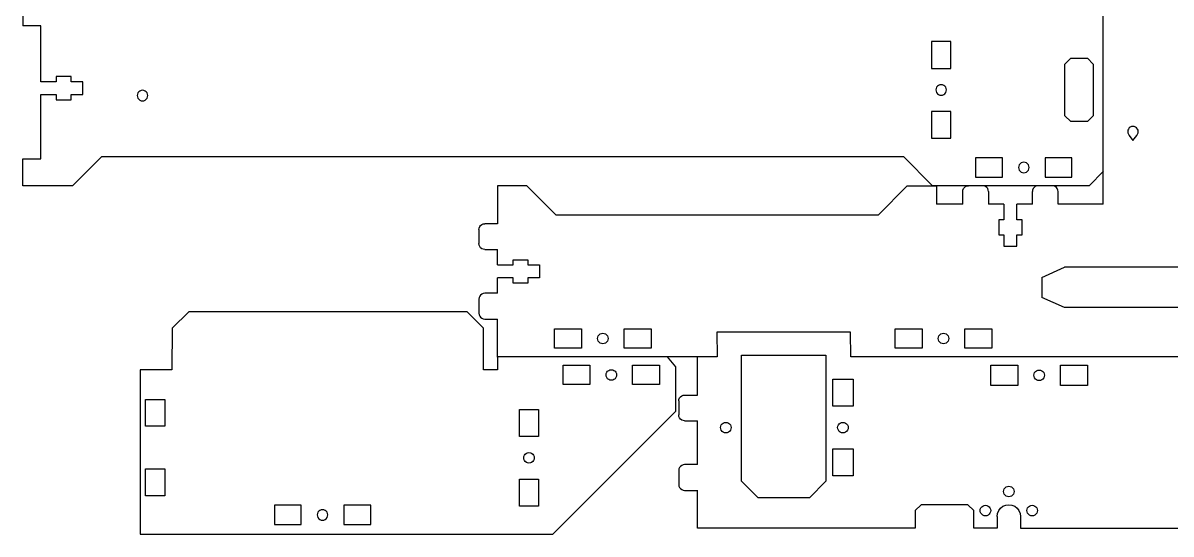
# Model space of a CAD drawing. Extents: x -232 to 655, y -130 to 416.
# Drawn here: x -217.3 to 175.1, y -129.6 to 44.9 of the extents above; entities that cross this region are included whole.
import ezdxf

# ---------------------------------------------------------------- set-up
doc = ezdxf.new("R2010")
doc.units = 0
doc.layers.add('Layer_1', color=7, linetype='CONTINUOUS')

msp = doc.modelspace()

# ---------------------------------------------------------------- linework, layer by layer
at = {"layer": 'Layer_1', "color": 2}
for points in [[(-217.260847, 43.909317), (-217.278345, 169.482515), (-211.189118, 169.479692), (-211.189118, 188.579533)], [(151.922057, -17.035158), (151.922057, 99.231988)], [(-211.181498, 43.904773), (-217.269314, 43.904773)], [(-217.269314, -1.517141), (-211.181498, -1.517141), (-211.181498, 20.404933)], [(-217.269314, -10.69481), (-217.269314, -1.517141)], [(-200.303299, -10.69481), (-190.323272, -0.694886), (83.627976, -0.694886), (93.608003, -10.69481)], [(151.99106, -5.694848), (147.192436, -10.69481)], [(-200.303299, -10.69481), (-217.269314, -10.69481)], [(147.192436, -10.69481), (93.608003, -10.69481)]]:
    msp.add_lwpolyline(points, dxfattribs=at)
at = {"layer": 'Layer_1', "color": 3}
for points in [[(-211.181498, 24.804933), (-211.181498, 43.904773)], [(-205.892118, 24.804933), (-211.181498, 24.804933)], [(-200.802296, 26.604918), (-205.892118, 26.604918)], [(-205.892118, 26.604918), (-205.892118, 24.804933)], [(-200.802296, 24.804933), (-200.802296, 26.604918)], [(-196.860188, 24.804933), (-200.802296, 24.804933)], [(-196.860188, 20.404933), (-196.860188, 24.804933)], [(-211.181498, 20.404933), (-205.892118, 20.404933)], [(-205.892118, 20.404933), (-205.892118, 18.604948)], [(-200.802296, 18.604948), (-200.802296, 20.404933)], [(-200.802296, 20.404933), (-196.860188, 20.404933)], [(-205.892118, 18.604948), (-200.802296, 18.604948)], [(352.610138, -69.115741), (65.674254, -69.115741), (65.583398, -60.649074), (19.91775, -60.649074), (19.937864, -69.115741), (-55.31496, -69.115741)]]:
    msp.add_lwpolyline(points, dxfattribs=at)
at = {"layer": 'Layer_1', "color": 7}
for points in [[(93.258781, 38.504846), (93.258781, 29.30491)], [(99.845566, 38.504846), (93.258781, 38.504846)], [(99.845566, 29.30491), (99.845566, 38.504846)], [(93.258781, 29.30491), (99.845566, 29.30491)], [(95.653098, 23.5653), (95.280706, 23.278986), (94.994956, 22.905803)], [(96.086761, 23.745273), (95.653098, 23.5653)], [(97.45122, 23.5653), (97.017558, 23.745273), (96.552173, 23.806685), (96.086761, 23.745273)], [(97.823641, 23.278986), (97.45122, 23.5653)], [(-178.158648, 20.553382), (-178.219918, 20.087095)], [(-178.219918, 20.087095), (-178.158648, 19.620779)], [(-177.979014, 20.987976), (-178.158648, 20.553382)], [(-178.158648, 19.620779), (-177.979014, 19.186241)], [(-177.693264, 21.361102), (-177.979014, 20.987976)], [(-177.320871, 21.647417), (-177.693264, 21.361102)], [(-176.88718, 21.827418), (-177.320871, 21.647417)], [(-176.421796, 21.888801), (-176.88718, 21.827418)], [(-175.956412, 21.827418), (-176.421796, 21.888801)], [(-175.522749, 21.647417), (-175.956412, 21.827418)], [(-175.150328, 21.361102), (-175.522749, 21.647417)], [(-174.864578, 20.987976), (-175.150328, 21.361074)], [(-174.684944, 20.553382), (-174.864578, 20.987976)], [(-174.864578, 19.186241), (-174.684944, 19.620751)], [(-174.623674, 20.087095), (-174.684944, 20.553382)], [(-174.684944, 19.620779), (-174.623674, 20.087095)], [(94.815293, 22.471294), (94.754051, 22.004936), (94.815293, 21.538648), (94.994956, 21.104082)], [(94.994956, 22.905803), (94.815293, 22.471294)], [(94.994956, 21.104082), (95.280706, 20.730985)], [(95.280706, 20.730985), (95.653098, 20.44467), (96.086761, 20.264697), (96.552173, 20.203229), (97.017558, 20.264697)], [(97.017558, 20.264697), (97.45122, 20.44467)], [(97.45122, 20.44467), (97.823641, 20.730985)], [(98.109391, 22.905803), (97.823641, 23.278986)], [(97.823641, 20.730985), (98.109391, 21.104082)], [(98.289025, 22.471294), (98.109391, 22.905803)], [(98.109391, 21.104082), (98.289025, 21.538648), (98.350296, 22.004936)], [(98.350296, 22.004936), (98.289025, 22.471294)], [(-177.979014, 19.186241), (-177.693264, 18.813059)], [(-177.693264, 18.813059), (-177.320871, 18.526716)], [(-177.320871, 18.526716), (-176.88718, 18.346771)], [(-176.88718, 18.346771), (-176.421796, 18.285388)], [(-176.421796, 18.285388), (-175.956412, 18.346771)], [(-175.956412, 18.346771), (-175.522749, 18.526716)], [(-175.522749, 18.526716), (-175.150328, 18.813059)], [(-175.150328, 18.813059), (-174.864578, 19.186241)], [(93.258781, 14.705021), (93.258781, 5.505084)], [(99.845566, 14.705021), (93.258781, 14.705021)], [(99.845566, 5.505084), (99.845566, 14.705021)], [(160.364424, 8.239778), (160.303154, 7.774845)], [(160.5442, 8.673074), (160.364424, 8.239778)], [(160.830204, 9.045156), (160.5442, 8.673074)], [(161.202934, 9.33068), (160.830204, 9.045156)], [(161.637049, 9.510202), (161.202934, 9.33068)], [(162.102885, 9.571472), (161.637049, 9.510202)], [(162.568749, 9.510314), (162.102885, 9.571472)], [(163.00292, 9.330934), (162.568749, 9.510314)], [(163.375735, 9.045523), (163.00292, 9.330934)], [(163.661852, 8.673497), (163.375735, 9.045523)], [(163.84174, 8.240258), (163.661852, 8.673497)], [(163.903124, 7.775353), (163.84174, 8.240258)], [(93.258781, 5.505084), (99.845566, 5.505084)], [(160.303154, 7.774845), (160.364565, 7.309884)], [(160.364565, 7.309884), (160.544454, 6.876645)], [(160.544454, 6.876645), (160.830542, 6.504648)], [(160.830542, 6.504648), (162.103393, 4.75583), (163.37613, 6.505015)], [(163.37613, 6.505015), (163.662134, 6.877125)], [(163.662134, 6.877125), (163.841853, 7.310364)], [(163.841853, 7.310364), (163.903124, 7.775353)], [(108.328601, -1.194871), (108.328601, -7.794835)], [(117.510193, -1.194871), (108.328601, -1.194871)], [(117.510193, -7.794835), (117.510193, -1.194871)], [(123.238373, -3.593986), (123.058738, -4.028552)], [(123.524123, -3.22086), (123.238373, -3.593986)], [(123.896543, -2.934517), (123.524123, -3.22086)], [(124.330206, -2.754516), (123.896543, -2.934517)], [(124.79559, -2.693132), (124.330206, -2.754516)], [(125.260975, -2.754516), (124.79559, -2.693132)], [(126.067058, -3.22086), (125.694638, -2.934517), (125.260975, -2.754516)], [(126.352808, -3.593986), (126.067058, -3.22086)], [(126.532442, -4.028552), (126.352808, -3.593986)], [(141.262636, -1.194871), (132.080988, -1.194871)], [(132.080988, -1.194871), (132.080988, -7.794835)], [(141.262636, -7.794835), (141.262636, -1.194871)], [(108.328601, -7.794835), (117.510193, -7.794835)], [(123.058738, -4.028552), (122.997468, -4.494839)], [(122.997468, -4.494839), (123.058738, -4.961211)], [(123.058738, -4.961211), (123.238373, -5.395721)], [(123.238373, -5.395721), (123.524123, -5.768818)], [(123.524123, -5.768847), (123.896543, -6.055218)], [(123.896543, -6.055218), (124.330206, -6.235162)], [(124.330206, -6.235162), (124.79559, -6.296546)], [(124.79559, -6.296546), (125.260975, -6.235162)], [(125.260975, -6.235162), (125.694638, -6.055218), (126.067058, -5.768847)], [(126.067058, -5.768847), (126.352808, -5.395721)], [(126.352808, -5.395721), (126.532442, -4.961211)], [(126.593713, -4.494839), (126.532442, -4.028552)], [(126.532442, -4.961211), (126.593713, -4.494839)], [(132.080988, -7.794835), (141.262636, -7.794835)], [(130.97858, -41.987751), (138.750308, -38.556183)], [(185.365057, -38.556183), (138.750308, -38.556183)], [(130.97858, -41.987751), (130.97858, -48.850887)], [(138.750308, -52.282456), (130.97858, -48.850887)], [(185.365057, -52.282456), (138.750308, -52.282456)], [(-35.57653, -66.136801), (-35.57653, -59.549988)], [(-35.57653, -59.549988), (-26.376594, -59.549988), (-26.376594, -66.136801)], [(-20.878368, -62.843352), (-20.816985, -62.377996)], [(-20.816985, -62.377996), (-20.636984, -61.944333)], [(-20.636984, -61.944333), (-20.350669, -61.571941)], [(-20.350669, -61.571941), (-19.977515, -61.286163)], [(-19.977515, -61.286163), (-19.542978, -61.1065)], [(-19.542978, -61.1065), (-19.076662, -61.045258)], [(-19.076662, -61.045258), (-18.610318, -61.1065)], [(-18.610318, -61.1065), (-18.175808, -61.286163)], [(-18.175808, -61.286163), (-17.802654, -61.571941)], [(-17.802654, -61.571941), (-17.51634, -61.944333)], [(-17.51634, -61.944333), (-17.336338, -62.377996)], [(-17.336338, -62.377996), (-17.274955, -62.843352)], [(-11.77673, -59.549988), (-2.576794, -59.549988)], [(-11.77673, -66.136801), (-11.77673, -59.549988)], [(-2.576794, -59.549988), (-2.576794, -66.136801)], [(80.872584, -59.549988), (90.072549, -59.549988)], [(80.872584, -66.136801), (80.872584, -59.549988)], [(90.072549, -59.549988), (90.072549, -66.136801), (80.872584, -66.136801)], [(95.570774, -62.843352), (95.632157, -62.377996)], [(95.632157, -62.377996), (95.812187, -61.944333)], [(95.812187, -61.944333), (96.098501, -61.571941)], [(96.098501, -61.571941), (96.471655, -61.286163)], [(96.471655, -61.286163), (96.906165, -61.1065)], [(96.906165, -61.1065), (97.37248, -61.045258)], [(97.37248, -61.045258), (97.838824, -61.1065)], [(97.838824, -61.1065), (98.273334, -61.286163), (98.646516, -61.571941), (98.932831, -61.944333), (99.112804, -62.377996)], [(99.112804, -62.377996), (99.174187, -62.843352)], [(104.67244, -66.136801), (104.67244, -59.549988)], [(104.67244, -59.549988), (113.872377, -59.549988)], [(113.872377, -59.549988), (113.872377, -66.136801)], [(-26.376594, -66.136801), (-35.57653, -66.136801)], [(-20.816985, -63.308765), (-20.878368, -62.843352)], [(-20.636984, -63.742456), (-20.816985, -63.308765)], [(-20.350669, -64.114848), (-20.636984, -63.742456)], [(-19.977515, -64.400598), (-20.350669, -64.114848)], [(-19.542978, -64.580261), (-19.977515, -64.400598)], [(-19.076662, -64.641475), (-19.542978, -64.580261)], [(-18.610318, -64.580261), (-19.076662, -64.641475)], [(-18.175808, -64.400598), (-18.610318, -64.580261)], [(-17.802654, -64.114848), (-18.175808, -64.400598)], [(-17.51634, -63.742456), (-17.802654, -64.114848)], [(-17.274955, -62.843352), (-17.336338, -63.308765), (-17.51634, -63.742456)], [(-2.576794, -66.136801), (-11.77673, -66.136801)], [(95.632157, -63.308765), (95.570774, -62.843352)], [(96.098501, -64.114848), (95.812187, -63.742456), (95.632157, -63.308765)], [(96.906165, -64.580261), (96.471655, -64.400598), (96.098501, -64.114848)], [(97.37248, -64.641475), (96.906165, -64.580261)], [(98.273334, -64.400598), (97.838824, -64.580261), (97.37248, -64.641475)], [(98.646516, -64.114848), (98.273334, -64.400598)], [(98.932831, -63.742456), (98.646516, -64.114848)], [(99.112804, -63.308765), (98.932831, -63.742456)], [(99.174187, -62.843352), (99.112804, -63.308765)], [(113.872377, -66.136801), (104.67244, -66.136801)], [(-32.651448, -72.007226), (-23.469828, -72.007226), (-23.469828, -78.607162), (-32.651448, -78.607162), (-32.651448, -72.007226)], [(-17.921254, -74.840879), (-17.741676, -74.406341), (-17.455898, -74.033187), (-17.083478, -73.746872), (-16.649843, -73.566871)], [(-16.184402, -73.505488), (-15.719046, -73.566871), (-15.285383, -73.746872), (-14.912991, -74.033187), (-14.627213, -74.406341), (-14.447578, -74.840879), (-14.386308, -75.307194), (-14.447578, -75.77351), (-14.627213, -76.208048), (-14.912991, -76.581202), (-15.285383, -76.867516), (-15.719046, -77.047518), (-16.184402, -77.108901), (-16.649843, -77.047518)], [(-16.649843, -73.566871), (-16.184402, -73.505488)], [(-8.899033, -78.607162), (-8.899033, -72.007226), (0.282588, -72.007226)], [(0.282588, -72.007226), (0.282588, -78.607162)], [(113.556683, -78.865785), (113.556683, -71.965819)], [(113.556683, -71.965819), (122.756676, -71.965819)], [(122.756676, -71.965819), (122.756676, -78.865785)], [(128.316341, -74.9495), (128.496314, -74.514934)], [(128.496314, -74.514934), (128.782657, -74.14178)], [(128.782657, -74.141808), (129.155811, -73.855466)], [(129.155811, -73.855466), (129.590348, -73.675464)], [(129.590348, -73.675436), (130.056664, -73.614081)], [(130.056664, -73.614081), (130.52298, -73.675436)], [(130.52298, -73.675436), (130.957518, -73.855438)], [(130.957518, -73.855466), (131.330672, -74.141808)], [(131.330672, -74.141808), (131.617014, -74.514963)], [(131.617014, -74.514934), (131.796988, -74.9495)], [(137.356652, -78.865785), (137.356652, -71.965819)], [(137.356652, -71.965819), (146.556674, -71.965819)], [(146.556674, -71.965819), (146.556674, -78.865785)], [(-17.982553, -75.307194), (-17.921254, -74.840879)], [(-17.083478, -76.867516), (-17.455898, -76.581202), (-17.741676, -76.208048), (-17.921254, -75.77351), (-17.982525, -75.307194)], [(-16.649843, -77.047518), (-17.083478, -76.867516)], [(128.254929, -75.415788), (128.316341, -74.9495)], [(128.316341, -75.882132), (128.254929, -75.415788)], [(128.496314, -76.316641), (128.316341, -75.882132)], [(128.782657, -76.689824), (128.496314, -76.316641)], [(129.155811, -76.976138), (128.782657, -76.689824)], [(129.590348, -77.156139), (129.155811, -76.976138)], [(130.056664, -77.217494), (129.590348, -77.156139)], [(130.52298, -77.156139), (130.056664, -77.217494)], [(130.957518, -76.976138), (130.52298, -77.156139)], [(131.330672, -76.689824), (130.957518, -76.976138)], [(131.617014, -76.316641), (131.330672, -76.689824)], [(131.796988, -75.882132), (131.617014, -76.316641)], [(131.796988, -74.9495), (131.858399, -75.415788)], [(131.858399, -75.415788), (131.796988, -75.882132)], [(0.282588, -78.607162), (-8.899005, -78.607162)], [(122.756676, -78.865785), (113.556683, -78.865785)], [(146.556674, -78.865785), (137.356652, -78.865785)], [(-168.787021, -83.645249), (-168.787021, -92.826873), (-175.386958, -92.826873), (-175.386958, -83.645249), (-168.787021, -83.645249)], [(-47.622455, -87.132159), (-41.022519, -87.132159)], [(-41.022519, -96.313779), (-47.622455, -96.313779), (-47.622455, -87.132159)], [(-41.022519, -87.132159), (-41.022519, -96.313751)], [(-46.124193, -103.599142), (-46.06281, -103.133786), (-45.882809, -102.700123), (-45.596494, -102.327731), (-45.22334, -102.041959), (-44.788802, -101.862324), (-44.322487, -101.801054), (-43.856171, -101.862324), (-43.421633, -102.041959), (-43.048479, -102.327731), (-42.762165, -102.700123), (-42.582163, -103.133786), (-42.52078, -103.599142), (-42.582163, -104.064583)], [(-46.06281, -104.064583), (-46.124193, -103.599142)], [(-44.788802, -105.335994), (-45.22334, -105.156416), (-45.596494, -104.870638), (-45.882809, -104.498218), (-46.06281, -104.064583)], [(-44.322487, -105.397293), (-44.788802, -105.335994)], [(-42.762165, -104.498218), (-43.048479, -104.870638), (-43.421633, -105.156416), (-43.856171, -105.335994), (-44.322487, -105.397265)], [(-42.582163, -104.064583), (-42.762165, -104.498218)], [(-47.622455, -120.066191), (-47.622455, -110.884568), (-41.022519, -110.884568), (-41.022519, -120.066191), (-47.622455, -120.066191)], [(118.406108, -113.842996), (118.778895, -113.556964)], [(118.778895, -113.556964), (119.213009, -113.377132)], [(119.213009, -113.377132), (119.678902, -113.315805)], [(119.678902, -113.315805), (120.144766, -113.377132)], [(120.144766, -113.377132), (120.578908, -113.556964)], [(120.578908, -113.556964), (120.951696, -113.842996)], [(117.878888, -115.11579), (117.940243, -114.649926)], [(117.940243, -115.581683), (117.878888, -115.11579)], [(117.940243, -114.649926), (118.120047, -114.215812)], [(118.120047, -116.015797), (117.940243, -115.581683)], [(118.120047, -114.215812), (118.406108, -113.842996)], [(118.406108, -116.388584), (118.120047, -116.015797)], [(118.778895, -116.674616), (118.406108, -116.388584)], [(119.213009, -116.854477), (118.778895, -116.674645)], [(119.678902, -116.915775), (119.213009, -116.854477)], [(120.144766, -116.854477), (119.678902, -116.915804)], [(120.578908, -116.674616), (120.144766, -116.854477)], [(120.951696, -116.388584), (120.578908, -116.674616)], [(120.951696, -113.842996), (121.237728, -114.215812)], [(121.237728, -116.015797), (120.951696, -116.388584)], [(121.237728, -114.215812), (121.41756, -114.649926)], [(121.41756, -115.581683), (121.237728, -116.015797)], [(121.41756, -114.649926), (121.478887, -115.11579)], [(121.478887, -115.11579), (121.41756, -115.581683)], [(-131.360285, -126.405718), (-122.178662, -126.405718), (-122.178662, -119.805782), (-131.360285, -119.805782), (-131.360285, -126.405718)], [(-115.792312, -121.545428), (-116.164733, -121.831742), (-116.450511, -122.204897), (-116.630089, -122.639434), (-116.691359, -123.10575)], [(-115.358678, -121.365427), (-115.792312, -121.545428)], [(-114.893237, -124.907457), (-114.427881, -124.846073), (-113.994218, -124.666072), (-113.621826, -124.379758), (-113.336053, -124.006603), (-113.156419, -123.572066), (-113.095148, -123.10575), (-113.156419, -122.639434), (-113.336053, -122.204897), (-113.621826, -121.831742), (-113.994218, -121.545428), (-114.427881, -121.365427), (-114.893237, -121.304043), (-115.358678, -121.365427)], [(-107.607873, -119.805782), (-107.607873, -126.405718), (-98.426253, -126.405718)], [(-98.426253, -119.805782), (-107.607845, -119.805782)], [(-98.426253, -126.405718), (-98.426253, -119.805782)], [(109.878904, -121.615791), (109.940231, -121.149927)], [(109.940231, -122.081684), (109.878904, -121.615791)], [(109.940231, -121.149927), (110.120063, -120.715785)], [(110.120063, -120.715756), (110.406095, -120.342997)], [(110.406095, -120.342997), (110.778911, -120.056965)], [(110.778911, -120.056965), (111.213025, -119.877133), (111.678889, -119.815806)], [(111.678889, -119.815806), (112.144782, -119.877133), (112.578896, -120.056965)], [(112.578896, -120.056965), (112.951683, -120.342997)], [(112.951683, -120.342997), (113.237744, -120.715756)], [(113.237744, -120.715756), (113.417576, -121.149927)], [(113.417576, -121.149927), (113.478903, -121.615791), (113.417576, -122.081684)], [(125.877772, -121.615791), (125.939098, -121.149927)], [(125.939098, -122.081684), (125.877772, -121.615791)], [(125.939098, -121.149927), (126.11893, -120.715785)], [(126.11893, -120.715756), (126.404991, -120.342997)], [(126.404991, -120.342997), (126.777778, -120.056965)], [(126.777778, -120.056965), (127.211892, -119.877133)], [(127.211892, -119.877133), (127.677785, -119.815806)], [(127.677785, -119.815806), (128.143649, -119.877133)], [(128.143649, -119.877133), (128.577763, -120.056965)], [(128.577763, -120.056965), (128.950579, -120.342997)], [(128.950579, -120.342997), (129.236611, -120.715756)], [(129.236611, -120.715756), (129.416443, -121.149927)], [(129.416443, -121.149927), (129.47777, -121.615791)], [(129.47777, -121.615791), (129.416443, -122.081684)], [(-116.691387, -123.10575), (-116.630089, -123.572066)], [(-116.630089, -123.572066), (-116.450511, -124.006603), (-116.164733, -124.379758), (-115.792312, -124.666072), (-115.358678, -124.846073)], [(-115.358678, -124.846073), (-114.893237, -124.907457)], [(110.120063, -122.515798), (109.940231, -122.081684)], [(110.406095, -122.888585), (110.120063, -122.515798)], [(110.778911, -123.174646), (110.406095, -122.888585)], [(111.213025, -123.354421), (110.778911, -123.174646)], [(111.678889, -123.415776), (111.213025, -123.354421)], [(112.144782, -123.354421), (111.678889, -123.415776)], [(112.578896, -123.174646), (112.144782, -123.354421)], [(112.951683, -122.888585), (112.578896, -123.174646)], [(113.237744, -122.515798), (112.951683, -122.888585)], [(113.417576, -122.081684), (113.237744, -122.515798)], [(126.11893, -122.515798), (125.939098, -122.081684)], [(126.404991, -122.888585), (126.11893, -122.515798)], [(126.777778, -123.174646), (126.404991, -122.888585)], [(127.211892, -123.354421), (126.777778, -123.174646)], [(127.677785, -123.415776), (127.211892, -123.354421)], [(128.143649, -123.354421), (127.677785, -123.415776)], [(128.577763, -123.174646), (128.143649, -123.354421)], [(128.950579, -122.888585), (128.577763, -123.174646)], [(129.236611, -122.515798), (128.950579, -122.888585)], [(129.416443, -122.081684), (129.236611, -122.515798)]]:
    msp.add_lwpolyline(points, dxfattribs=at)
for points in [[(140.845427, 32.825124), (146.530766, 32.825124), (148.526754, 30.8251), (148.526754, 13.184774), (146.530766, 11.184807), (140.845427, 11.184807), (138.84941, 13.184774), (138.84941, 30.8251), (140.845427, 32.825124)], [(51.601384, -117.266747), (33.957218, -117.266747), (28.30219, -111.531229), (28.30219, -68.542378), (57.110023, -68.542378), (57.110023, -111.531229), (51.601384, -117.266747)], [(59.52902, -76.785779), (66.428874, -76.785779), (66.428874, -85.9858), (59.52902, -85.9858), (59.52902, -76.785779)], [(22.078165, -91.725466), (22.512702, -91.545465), (22.979018, -91.484054), (23.445362, -91.545465), (23.879899, -91.725466), (24.253054, -92.011781), (24.53934, -92.384935), (24.719341, -92.819473), (24.780725, -93.285817), (24.719341, -93.752132), (24.53934, -94.18667), (24.253054, -94.559824), (23.879899, -94.84611), (23.445362, -95.026112), (22.979018, -95.087523), (22.512702, -95.026112), (22.078165, -94.84611), (21.70501, -94.559824), (21.418696, -94.18667), (21.238695, -93.752132), (21.177311, -93.285817), (21.238695, -92.819473), (21.418696, -92.384907), (21.70501, -92.011781), (22.078165, -91.725466)], [(62.078164, -91.725466), (62.512702, -91.545465), (62.979018, -91.484054), (63.445362, -91.545465), (63.879899, -91.725466), (64.253054, -92.011781), (64.53934, -92.384935), (64.719341, -92.819473), (64.780724, -93.285817), (64.719341, -93.752132), (64.53934, -94.18667), (64.253054, -94.559824), (63.879899, -94.84611), (63.445362, -95.026112), (62.979018, -95.087523), (62.512702, -95.026112), (62.078164, -94.84611), (61.70501, -94.559824), (61.418696, -94.18667), (61.238694, -93.752132), (61.177311, -93.285817), (61.238694, -92.819473), (61.418696, -92.384907), (61.70501, -92.011781), (62.078164, -91.725466)], [(66.428874, -100.585805), (66.428874, -109.785798), (59.52902, -109.785798), (59.52902, -100.585805), (66.428874, -100.585805)], [(-168.787021, -107.397662), (-168.787021, -116.579282), (-175.386958, -116.579282), (-175.386958, -107.39769), (-168.787021, -107.397662)]]:
    msp.add_lwpolyline(points, close=True, dxfattribs=at)
at = {"layer": 'Layer_1', "color": 5}
for points in [[(-35.07644, -20.727753), (-45.076392, -10.747755), (-55.076288, -10.747755), (-55.076288, -23.671867)], [(84.979312, -10.747755), (74.979389, -20.727753)], [(84.979312, -10.747755), (94.979264, -10.747755)], [(94.979264, -10.747755), (94.979264, -17.035158)], [(103.99062, -12.177238), (104.190377, -11.695852)], [(104.190377, -11.695852), (104.508215, -11.282453)], [(104.508215, -11.282453), (104.922433, -10.965263)], [(104.922433, -10.965263), (105.404779, -10.765873)], [(105.404779, -10.765873), (105.922403, -10.697858)], [(111.240034, -10.765873), (110.722382, -10.697858)], [(111.72238, -10.965263), (111.240034, -10.765873)], [(112.136597, -11.282453), (111.72238, -10.965263)], [(112.454436, -11.695852), (112.136597, -11.282453)], [(112.654221, -12.177238), (112.454436, -11.695852)], [(127.990205, -11.695852), (127.790392, -12.177238)], [(128.308044, -11.282453), (127.990205, -11.695852)], [(128.722261, -10.965263), (128.308044, -11.282453)], [(129.204579, -10.765873), (128.722261, -10.965263)], [(129.722231, -10.697858), (129.204579, -10.765873)], [(135.039834, -10.765873), (134.522182, -10.697858)], [(135.522208, -10.965263), (135.039834, -10.765873)], [(135.936369, -11.282453), (135.522208, -10.965263)], [(136.254236, -11.695852), (135.936369, -11.282453)], [(136.454021, -12.177238), (136.254236, -11.695852)], [(103.922435, -12.693846), (103.99062, -12.177238)], [(103.922435, -17.035158), (103.922435, -12.693846)], [(112.722378, -12.693846), (112.654221, -12.177238)], [(112.722378, -12.693846), (112.722378, -17.035158)], [(127.790392, -12.177238), (127.722263, -12.693846)], [(127.722263, -17.035158), (127.722263, -12.693846)], [(151.922057, -17.035158), (136.522206, -17.035158), (136.522206, -12.693846), (136.454021, -12.177238)], [(103.922435, -17.035158), (94.979264, -17.035158)], [(118.022314, -17.035158), (112.722378, -17.035158)], [(118.022314, -17.035158), (118.022314, -22.324567)], [(127.722263, -17.035158), (122.422271, -17.035158)], [(122.422271, -22.324567), (122.422271, -17.035158)], [(74.979389, -20.727753), (-35.07644, -20.727753)], [(116.222357, -22.324567), (116.222357, -27.41436)], [(118.022314, -22.324567), (116.222357, -22.324567)], [(124.222256, -22.324567), (122.422271, -22.324567)], [(124.222256, -27.41436), (124.222256, -22.324567)], [(-61.426259, -25.667856), (-61.358103, -25.151276)], [(-61.426259, -25.667856), (-61.426259, -30.458268)], [(-61.358103, -25.151276), (-61.158289, -24.669862)], [(-61.158289, -24.669862), (-60.840479, -24.256491)], [(-60.840479, -24.256491), (-60.426261, -23.939273)], [(-60.426261, -23.939273), (-59.943887, -23.739883)], [(-59.943887, -23.739883), (-59.426263, -23.671867)], [(-55.076288, -23.671867), (-59.426263, -23.671867)], [(116.222357, -27.41436), (118.022314, -27.41436)], [(118.022314, -27.41436), (118.022314, -31.356468)], [(122.422271, -27.41436), (124.222256, -27.41436)], [(122.422271, -31.356468), (122.422271, -27.41436)], [(-61.358103, -30.974875), (-61.426259, -30.458268)], [(-61.158289, -31.456262), (-61.358103, -30.974875)], [(118.022314, -31.356468), (122.422271, -31.356468)], [(-60.840479, -31.869661), (-61.158289, -31.456262)], [(-60.426261, -32.18685), (-60.840479, -31.869661)], [(-59.943887, -32.38624), (-60.426261, -32.18685)], [(-59.426263, -32.454228), (-59.943887, -32.38624)], [(-59.426263, -32.454228), (-55.076288, -32.454228)], [(-55.076288, -37.743665), (-55.076288, -32.454228)], [(-55.076288, -37.743665), (-49.776352, -37.743665)], [(-49.776352, -37.743665), (-49.776352, -35.947236)], [(-49.776352, -35.947236), (-44.67637, -35.947236)], [(-44.67637, -35.947236), (-44.67637, -37.743665)], [(-44.67637, -37.743665), (-40.726416, -37.743665)], [(-40.726416, -37.743665), (-40.726416, -42.134845)], [(-55.076288, -47.424282), (-55.076288, -42.134845)], [(-49.776352, -42.134845), (-55.076288, -42.134845)], [(-49.776352, -43.931246), (-49.776352, -42.134845)], [(-44.67637, -42.134845), (-44.67637, -43.931246)], [(-40.726416, -42.134845), (-44.67637, -42.134845)], [(-44.67637, -43.931246), (-49.776352, -43.931246)], [(-61.358103, -48.903663), (-61.426259, -49.420242), (-61.426259, -54.210682)], [(-61.158289, -48.422276), (-61.358103, -48.903663)], [(-60.840479, -48.008877), (-61.158289, -48.422276)], [(-60.426261, -47.69166), (-60.840479, -48.008877)], [(-59.943887, -47.49227), (-60.426261, -47.69166)], [(-59.426263, -47.424282), (-59.943887, -47.49227)], [(-55.076288, -47.424282), (-59.426263, -47.424282)], [(-55.079166, -69.074198), (-55.104284, -73.59029), (-59.844404, -73.59029), (-59.818439, -69.075778), (-59.844122, -59.359658), (-65.408443, -53.759974), (-160.635137, -53.759974), (-166.308608, -59.359658), (-166.381611, -73.591419), (-177.267238, -73.587185), (-177.26737, -129.615042), (-36.164972, -129.614985), (5.822781, -87.622012), (5.822781, -72.490583), (2.975497, -69.071376)], [(-61.426259, -54.210682), (-61.358103, -54.72729)], [(-61.358103, -54.72729), (-61.158289, -55.208677)], [(-61.158289, -55.208677), (-60.840479, -55.622076)], [(-60.840479, -55.622076), (-60.426261, -55.939265)], [(-60.426261, -55.939265), (-59.943887, -56.138655)], [(-59.943887, -56.138655), (-59.426263, -56.206671), (-55.076288, -56.206671)], [(-55.076288, -69.130784), (-55.076288, -56.206671)], [(8.871514, -82.174502), (13.22149, -82.174502), (13.22149, -69.048205)], [(7.871516, -82.441908), (8.353891, -82.242518)], [(8.353891, -82.242518), (8.871514, -82.174502)], [(6.871518, -84.17049), (6.939675, -83.653911)], [(6.871518, -84.17049), (6.871518, -88.960902)], [(6.939675, -83.653911), (7.139488, -83.172496)], [(7.139488, -83.172496), (7.457299, -82.759125)], [(7.457299, -82.759125), (7.871516, -82.441908)], [(6.939675, -89.47751), (6.871518, -88.960902)], [(7.139488, -89.958896), (6.939675, -89.47751)], [(7.457299, -90.372296), (7.139488, -89.958896)], [(7.871516, -90.689485), (7.457299, -90.372296)], [(8.353891, -90.888875), (7.871516, -90.689485)], [(8.871514, -90.956862), (8.353891, -90.888875)], [(8.871514, -90.956862), (13.22149, -90.956862)], [(13.22149, -105.926917), (13.22149, -90.94213)], [(8.871514, -105.926917), (8.353891, -105.994904)], [(13.22149, -105.926917), (8.871514, -105.926917)], [(6.939675, -107.406298), (6.871518, -107.922877), (6.871518, -112.713317)], [(7.139488, -106.924911), (6.939675, -107.406298)], [(7.457299, -106.511512), (7.139488, -106.924911)], [(7.871516, -106.194294), (7.457299, -106.511512)], [(8.353891, -105.994904), (7.871516, -106.194294)], [(6.871518, -112.713317), (6.939675, -113.229925)], [(6.939675, -113.229925), (7.139488, -113.711311)], [(7.139488, -113.711311), (7.457299, -114.12471)], [(7.457299, -114.12471), (7.871516, -114.4419)], [(7.871516, -114.4419), (8.353891, -114.64129)], [(8.353891, -114.64129), (8.871514, -114.709306), (13.22149, -114.709306)], [(87.72282, -121.615791), (87.72282, -127.615808), (13.229469, -127.615808), (13.229469, -114.6705)], [(87.678853, -121.615791), (89.678849, -119.615795)], [(105.678845, -119.615795), (89.678849, -119.615795)], [(107.678841, -121.615791), (105.678845, -119.615795)], [(115.67891, -123.615787), (115.67891, -127.615808), (107.678841, -127.615808), (107.678841, -121.615791)], [(115.815195, -122.580512), (116.214793, -121.615791)], [(116.214793, -121.615791), (116.85047, -120.787328), (117.678906, -120.151679), (118.643626, -119.75208)], [(118.643626, -119.75208), (119.678902, -119.615795)], [(119.678902, -119.615795), (120.714177, -119.75208)], [(120.714177, -119.75208), (121.678898, -120.151679)], [(121.678898, -120.151707), (122.507333, -120.787356)], [(122.507333, -120.787328), (123.14301, -121.615791)], [(123.14301, -121.615791), (123.542608, -122.580512)], [(123.678894, -123.615787), (123.678894, -127.615808), (194.678864, -127.615808), (194.678864, -121.615791)], [(115.67891, -123.615787), (115.815195, -122.580512)], [(123.542608, -122.580512), (123.678894, -123.615787)]]:
    msp.add_lwpolyline(points, dxfattribs=at)

doc.saveas('drawing.dxf')
